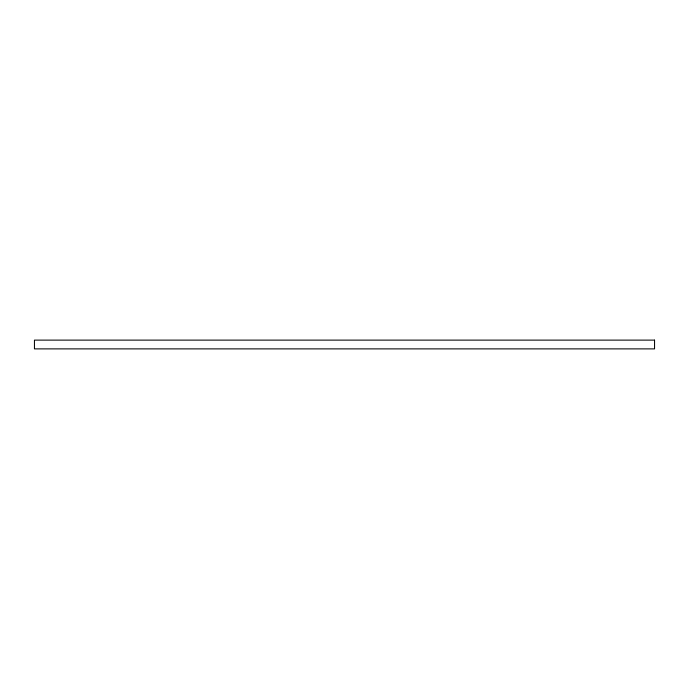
<?xml version="1.0" encoding="UTF-8"?>
<svg xmlns="http://www.w3.org/2000/svg" width="689" height="689" viewBox="0 0 689 689"><rect width="100%" height="100%" fill="white"/><g stroke="black" fill="none" stroke-linecap="round" stroke-linejoin="round"><path stroke-width="1.03" d="M654.55 340.116L34.45 340.116L34.45 348.884L654.55 348.884L654.55 340.116"/></g></svg>
